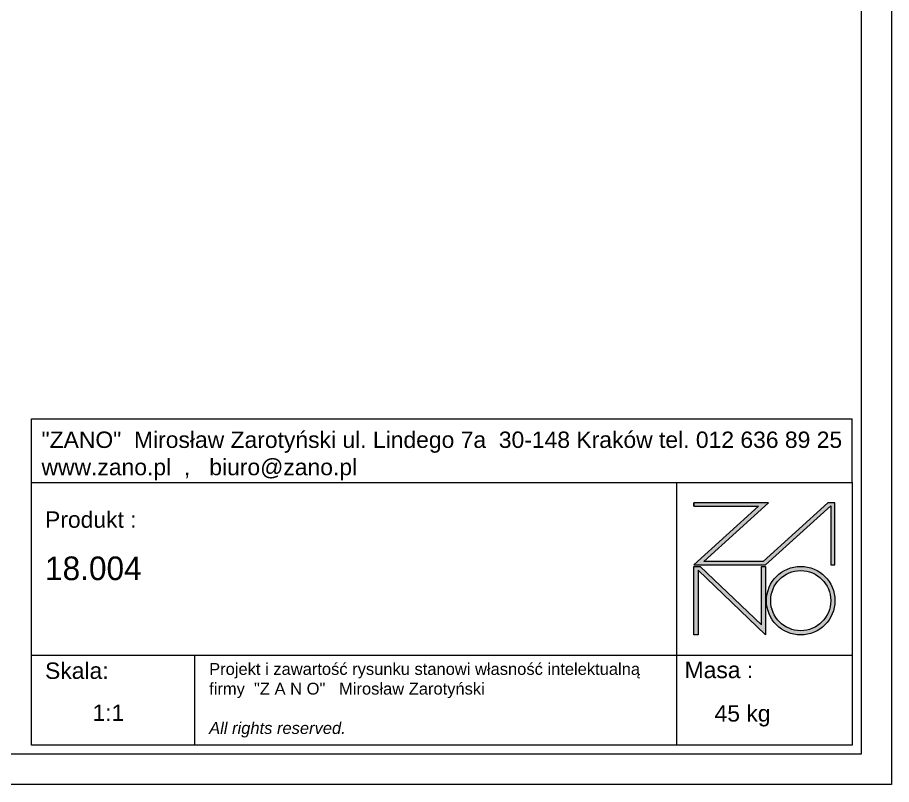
# Model space of a CAD drawing. Header units: millimetres. Extents: x -1533 to 3873, y -634 to 3374.
# Drawn here: x 1653 to 3873, y -634 to 1314 of the extents above; entities that cross this region are included whole.
import ezdxf

# ---------------------------------------------------------------- set-up
doc = ezdxf.new("R2010")
doc.units = ezdxf.units.MM
doc.header["$MEASUREMENT"] = 0
doc.layers.add('tabelka', color=155, linetype='Continuous')
doc.styles.get("Standard").update_dxf_attribs({"font": 'arial.ttf'})

# ---------------------------------------------------------------- blocks, each defined once
blk = doc.blocks.new('zano')
at = {"layer": 'Defpoints', "lineweight": 5}
for points in [[(6270.2, 3716.2), (6270.2, 3707.4), (6434.8, 3707.4), (6270.2, 3558.4), (6452.4, 3558.4), (6617.9, 3708.2), (6617.9, 3558.4), (6628.6, 3558.4), (6628.6, 3716.2), (6610.7, 3716.2), (6446.1, 3567.2), (6295.4, 3567.2), (6459.9, 3716.2), (6270.2, 3716.2), (6270.2, 3707.4)], [(6270.2, 3554.4), (6286.2, 3554.4), (6441.7, 3405.6), (6441.7, 3554.4), (6452.4, 3554.4), (6452.4, 3380.5), (6281, 3544.6), (6281, 3380.5), (6270.2, 3380.5)]]:
    blk.add_hatch(color=251, dxfattribs=at).paths.add_polyline_path(points)
h = blk.add_hatch(color=251, dxfattribs=at)
h.paths.add_polyline_path([(6454.7, 3467.4, 1), (6628.6, 3467.4, 1)])
h.paths.add_polyline_path([(6617.9, 3467.4, -1), (6465.4, 3467.4, -1)], flags=16)
at = {"layer": 'Defpoints', "color": 251, "lineweight": 5}
blk.add_lwpolyline([(6434.8, 3707.4), (6270.2, 3558.4), (6452.4, 3558.4), (6617.9, 3708.2), (6617.9, 3558.4), (6628.6, 3558.4), (6628.6, 3716.2), (6610.7, 3716.2), (6446.1, 3567.2), (6295.4, 3567.2), (6459.9, 3716.2), (6270.2, 3716.2), (6270.2, 3707.4), (6432.1, 3707.4)], dxfattribs=at)
for points in [[(6270.2, 3716.2), (6270.2, 3707.4), (6434.8, 3707.4), (6270.2, 3558.4), (6452.4, 3558.4), (6617.9, 3708.2), (6617.9, 3558.4), (6628.6, 3558.4), (6628.6, 3716.2), (6610.7, 3716.2), (6446.1, 3567.2), (6295.4, 3567.2), (6459.9, 3716.2), (6270.2, 3716.2), (6270.2, 3707.4)], [(6270.2, 3554.4), (6286.2, 3554.4), (6441.7, 3405.6), (6441.7, 3554.4), (6452.4, 3554.4), (6452.4, 3380.5), (6281, 3544.6), (6281, 3380.5), (6270.2, 3380.5)]]:
    blk.add_lwpolyline(points, close=True, dxfattribs=at)
for radius in [87, 76.3]:
    blk.add_circle((6541.7, 3467.4), radius, dxfattribs=at)

msp = doc.modelspace()

# ---------------------------------------------------------------- linework, layer by layer
at = {"layer": 'tabelka', "lineweight": 5}
for p, q in [((1687.98412, 295.19924), (3772.98412, 295.19924)), ((1687.98412, 133.41782), (1687.98412, 295.19924)), ((1687.98412, 295.19924), (3772.98412, 295.19924)), ((3772.98412, 133.41782), (3772.98412, 295.19924)), ((3327.12279, 133.41782), (3327.12279, -305.151)), ((1687.98412, -305.151), (3772.98412, -305.151)), ((2102.25169, -305.151), (2102.25169, -533.77628)), ((3327.12279, -305.151), (3327.12279, -533.77628))]:
    msp.add_line(p, q, dxfattribs=at)
for points in [[(-1533.38473, 3373.87776), (3872.98413, 3373.87776), (3872.98413, -633.77629), (-1533.38473, -633.77629)], [(-1455.98473, 3296.47776), (3795.58413, 3296.47776), (3795.58413, -556.37629), (-1455.98473, -556.37629)], [(1687.98412, 133.41782), (3772.98412, 133.41782), (3772.98412, -533.77628), (1687.98412, -533.77628)]]:
    msp.add_lwpolyline(points, close=True, dxfattribs=at)

# ---------------------------------------------------------------- block references
msp.add_blockref('zano', (-2899.39355, -3634.17944))

# ---------------------------------------------------------------- texts
at = {"layer": 'tabelka', "lineweight": 5, "attachment_point": 1}
for s, insert, char_height, width in [('{\\fArial|b0|i0|c238|p34;"ZANO"  Mirosław Zarotyński ul. Lindego 7a  30-148 Kraków tel. 012 636 89 25\\Pwww.zano.pl  ,   biuro@zano.pl}', (1713.65447, 262.69253), 41.5951103, 2040.3804825), ('{\\fArial|b0|i0|c238|p34;Produkt : }', (1722.64448, 59.96571), 41.5951103, 265.2729768), ('{\\fCentury Gothic|b0|i0|c238|p34;18.004}', (1722.64448, -54.64866), 60, 849.3757029), ('{\\fArial|b0|i0|c238|p34;Skala: }', (1722.64448, -323.86718), 41.5951103, 191.6754415), ('{\\fArial|b0|i0|c238|p34;Masa :}', (3347.29257, -322.00613), 41.5951103, 200.4566301), ('{\\fArial|b0|i0|c238|p34;1:1}', (1843.08733, -430.68689), 41.5951103, 42.4817454), ('{\\fArial|b0|i0|c238|p34; 45 kg}', (3407.33406, -432.38532), 41.5951103, 290.5473994)]:
    msp.add_mtext(s, dxfattribs=dict(at, insert=insert, char_height=char_height, width=width))
at = {"layer": 'tabelka', "color": 1, "lineweight": 5, "insert": (2139.51785, -325.31371), "char_height": 30, "width": 1186.1198813, "attachment_point": 1}
msp.add_mtext('{\\fArial|b0|i0|c0|p34;Projekt i zawartość rysunku stanowi własność intelektualną firmy \\fArial|b0|i0|c238|p34; "Z A N O"   Mirosław Zarotyński\\fArial|b0|i1|c238|p34;\\P\\PAll rights reserved.}', dxfattribs=at)

doc.saveas('drawing.dxf')
